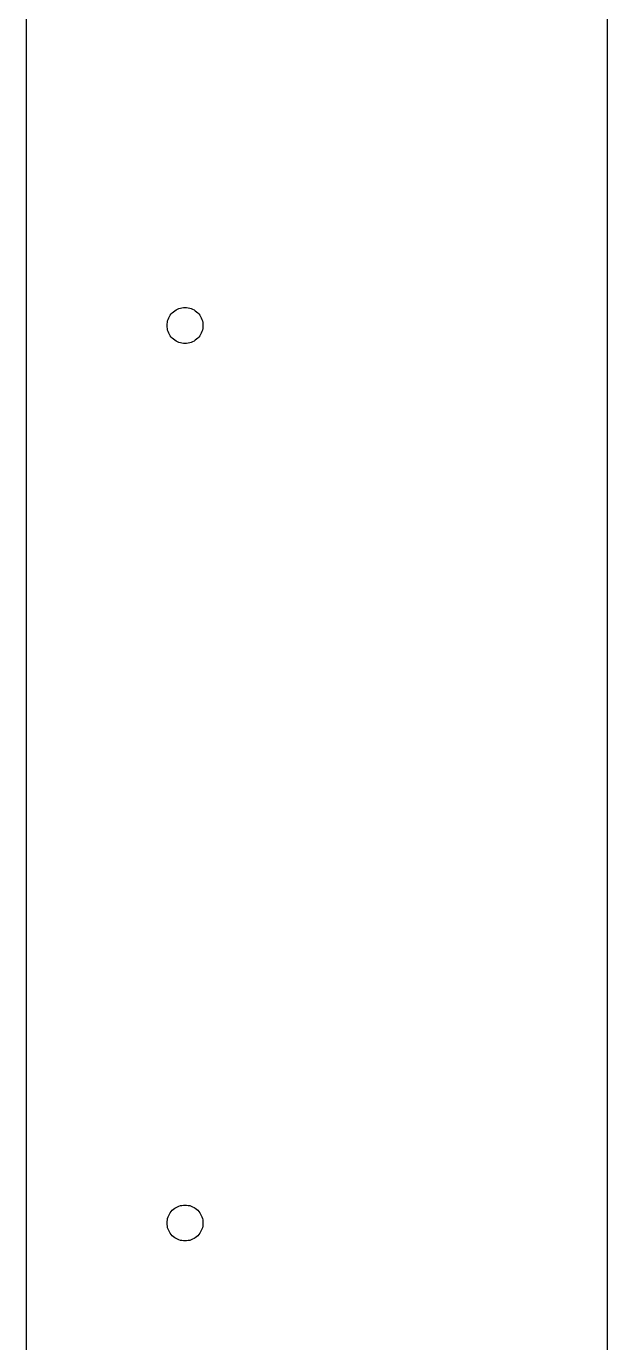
# Model space of a CAD drawing. Header units: millimetres. Extents: x 0 to 2033, y -1000001 to 3212.
# Drawn here: x 120 to 217.1, y 1405 to 1625 of the extents above; entities that cross this region are included whole.
import ezdxf

# ---------------------------------------------------------------- set-up
doc = ezdxf.new("R2010")
doc.units = ezdxf.units.MM
doc.layers.add('DRAWING', color=7, linetype='Continuous')

msp = doc.modelspace()

# ---------------------------------------------------------------- linework, layer by layer
at = {"layer": 'DRAWING', "linetype": 'CONTINUOUS', "true_color": 0x111111}
msp.add_line((120, 320), (120, 3150), dxfattribs=at)
at = {"layer": 'DRAWING', "linetype": 'CONTINUOUS', "true_color": 0x222222}
msp.add_line((217.08, 335), (217.08, 3135), dxfattribs=at)
at = {"layer": 'DRAWING', "linetype": 'CONTINUOUS', "true_color": 0x111111}
for points in [[(149.5, 1575), (149.49, 1574.74), (149.45, 1574.48), (149.4, 1574.22), (149.32, 1573.97), (149.22, 1573.73), (149.1, 1573.5), (148.96, 1573.28), (148.8, 1573.07), (148.62, 1572.88), (148.43, 1572.7), (148.22, 1572.54), (148, 1572.4), (147.77, 1572.28), (147.53, 1572.18), (147.28, 1572.1), (147.02, 1572.05), (146.76, 1572.01), (146.5, 1572), (146.24, 1572.01), (145.98, 1572.05), (145.72, 1572.1), (145.47, 1572.18), (145.23, 1572.28), (145, 1572.4), (144.78, 1572.54), (144.57, 1572.7), (144.38, 1572.88), (144.2, 1573.07), (144.04, 1573.28), (143.9, 1573.5), (143.78, 1573.73), (143.68, 1573.97), (143.6, 1574.22), (143.55, 1574.48), (143.51, 1574.74), (143.5, 1575), (143.51, 1575.26), (143.55, 1575.52), (143.6, 1575.78), (143.68, 1576.03), (143.78, 1576.27), (143.9, 1576.5), (144.04, 1576.72), (144.2, 1576.93), (144.38, 1577.12), (144.57, 1577.3), (144.78, 1577.46), (145, 1577.6), (145.23, 1577.72), (145.47, 1577.82), (145.72, 1577.9), (145.98, 1577.95), (146.24, 1577.99), (146.5, 1578), (146.76, 1577.99), (147.02, 1577.95), (147.28, 1577.9), (147.53, 1577.82), (147.77, 1577.72), (148, 1577.6), (148.22, 1577.46), (148.43, 1577.3), (148.62, 1577.12), (148.8, 1576.93), (148.96, 1576.72), (149.1, 1576.5), (149.22, 1576.27), (149.32, 1576.03), (149.4, 1575.78), (149.45, 1575.52), (149.49, 1575.26), (149.5, 1575)], [(149.5, 1425), (149.49, 1424.74), (149.45, 1424.48), (149.4, 1424.22), (149.32, 1423.97), (149.22, 1423.73), (149.1, 1423.5), (148.96, 1423.28), (148.8, 1423.07), (148.62, 1422.88), (148.43, 1422.7), (148.22, 1422.54), (148, 1422.4), (147.77, 1422.28), (147.53, 1422.18), (147.28, 1422.1), (147.02, 1422.05), (146.76, 1422.01), (146.5, 1422), (146.24, 1422.01), (145.98, 1422.05), (145.72, 1422.1), (145.47, 1422.18), (145.23, 1422.28), (145, 1422.4), (144.78, 1422.54), (144.57, 1422.7), (144.38, 1422.88), (144.2, 1423.07), (144.04, 1423.28), (143.9, 1423.5), (143.78, 1423.73), (143.68, 1423.97), (143.6, 1424.22), (143.55, 1424.48), (143.51, 1424.74), (143.5, 1425), (143.51, 1425.26), (143.55, 1425.52), (143.6, 1425.78), (143.68, 1426.03), (143.78, 1426.27), (143.9, 1426.5), (144.04, 1426.72), (144.2, 1426.93), (144.38, 1427.12), (144.57, 1427.3), (144.78, 1427.46), (145, 1427.6), (145.23, 1427.72), (145.47, 1427.82), (145.72, 1427.9), (145.98, 1427.95), (146.24, 1427.99), (146.5, 1428), (146.76, 1427.99), (147.02, 1427.95), (147.28, 1427.9), (147.53, 1427.82), (147.77, 1427.72), (148, 1427.6), (148.22, 1427.46), (148.43, 1427.3), (148.62, 1427.12), (148.8, 1426.93), (148.96, 1426.72), (149.1, 1426.5), (149.22, 1426.27), (149.32, 1426.03), (149.4, 1425.78), (149.45, 1425.52), (149.49, 1425.26), (149.5, 1425)]]:
    msp.add_lwpolyline(points, close=True, dxfattribs=at)

doc.saveas('drawing.dxf')
